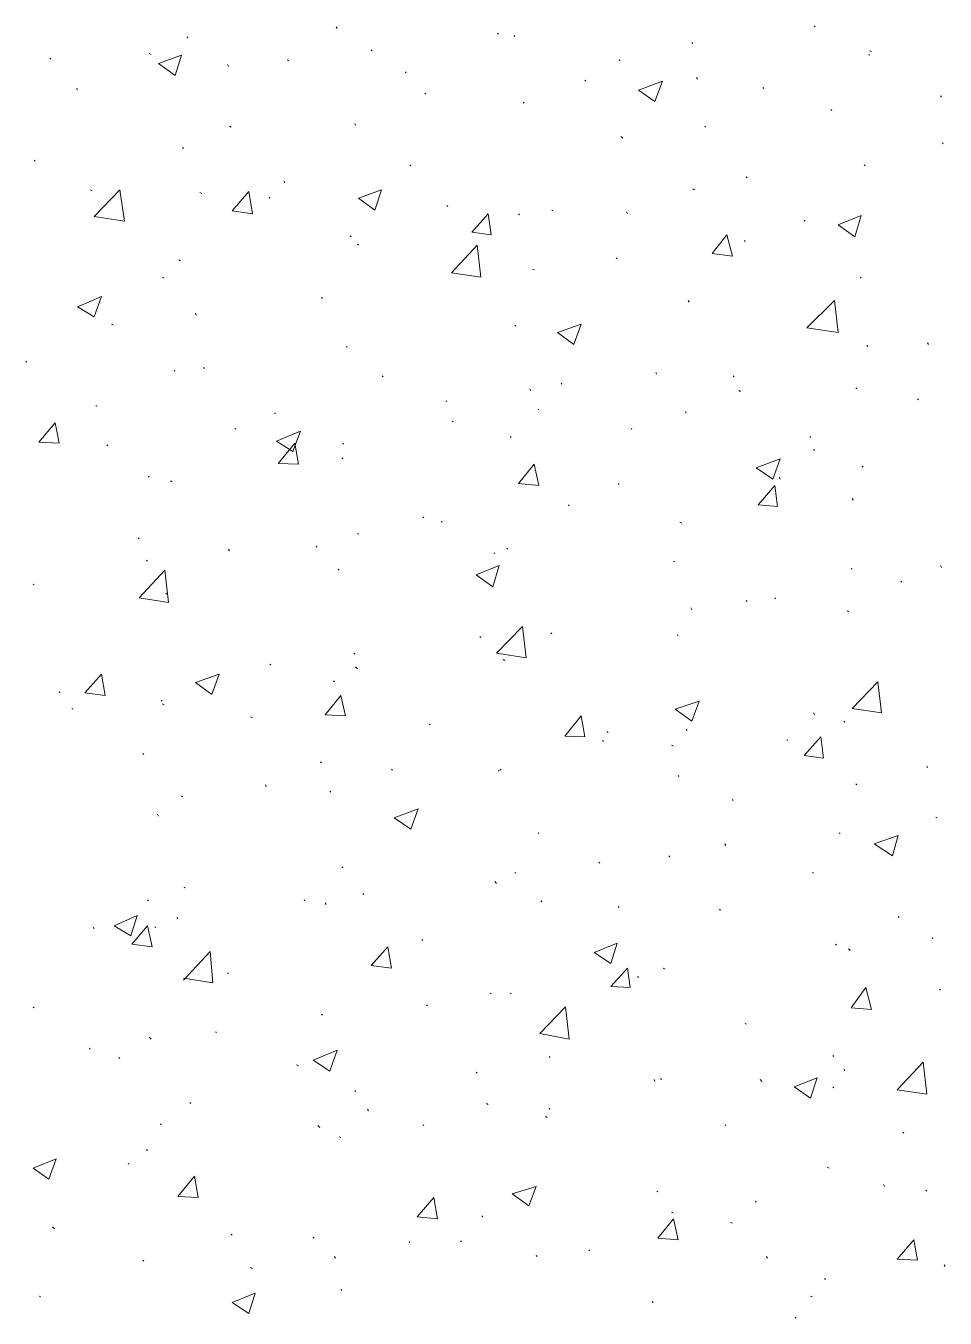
# Model space of a CAD drawing. Header units: millimetres. Extents: x 2928 to 3112, y 1220 to 1280.
# Drawn here: x 2965.362 to 2967.025, y 1257.582 to 1259.921 of the extents above; entities that cross this region are included whole.
import ezdxf

# ---------------------------------------------------------------- set-up
doc = ezdxf.new("R2010")
doc.units = ezdxf.units.MM

msp = doc.modelspace()

# ---------------------------------------------------------------- linework, layer by layer
at = {"color": 92, "linetype": 'Continuous', "lineweight": 13, "true_color": 0x00b800}
for points in [[(2965.925, 1259.91555), (2965.92334, 1259.91889), (2965.92334, 1259.91889)], [(2966.79001, 1259.91889), (2966.78835, 1259.92055), (2966.78835, 1259.92055)], [(2965.655, 1259.89889), (2965.65333, 1259.90055), (2965.65333, 1259.90055)], [(2966.21667, 1259.90555), (2966.21501, 1259.90722), (2966.21501, 1259.90722)], [(2966.24667, 1259.90055), (2966.24501, 1259.90389), (2966.24501, 1259.90389)], [(2966.56834, 1259.88889), (2966.56668, 1259.89055), (2966.56668, 1259.89055)], [(2965.58833, 1259.86889), (2965.585, 1259.87055), (2965.585, 1259.87055)], [(2965.60166, 1259.85222), (2965.64333, 1259.86722), (2965.64333, 1259.86722)], [(2965.63166, 1259.83055), (2965.64333, 1259.86722), (2965.64333, 1259.86722)], [(2965.98834, 1259.87555), (2965.98667, 1259.87722), (2965.98667, 1259.87722)], [(2966.88835, 1259.86722), (2966.88668, 1259.86889), (2966.88668, 1259.86889)], [(2966.89168, 1259.87389), (2966.88835, 1259.87555), (2966.88835, 1259.87555)], [(2965.40666, 1259.86055), (2965.40499, 1259.86222), (2965.40499, 1259.86222)], [(2965.60166, 1259.85222), (2965.63166, 1259.83055), (2965.63166, 1259.83055)], [(2965.72833, 1259.84722), (2965.72667, 1259.85055), (2965.72667, 1259.85055)], [(2965.83667, 1259.85722), (2965.835, 1259.85889), (2965.835, 1259.85889)], [(2966.43668, 1259.85722), (2966.43501, 1259.85889), (2966.43501, 1259.85889)], [(2966.05, 1259.83555), (2966.04834, 1259.83722), (2966.04834, 1259.83722)], [(2966.37501, 1259.82055), (2966.37334, 1259.82222), (2966.37334, 1259.82222)], [(2966.47001, 1259.80389), (2966.51334, 1259.82055), (2966.51334, 1259.82055)], [(2966.50001, 1259.78389), (2966.51334, 1259.82055), (2966.51334, 1259.82055)], [(2966.57668, 1259.82389), (2966.57501, 1259.82722), (2966.57501, 1259.82722)], [(2965.455, 1259.80555), (2965.45333, 1259.80722), (2965.45333, 1259.80722)], [(2966.085, 1259.79722), (2966.08334, 1259.79889), (2966.08334, 1259.79889)], [(2966.47001, 1259.80389), (2966.50001, 1259.78389), (2966.50001, 1259.78389)], [(2966.69668, 1259.80722), (2966.69501, 1259.80889), (2966.69501, 1259.80889)], [(2966.26334, 1259.78055), (2966.26167, 1259.78222), (2966.26167, 1259.78222)], [(2967.01835, 1259.79222), (2967.01668, 1259.79389), (2967.01668, 1259.79389)], [(2966.82001, 1259.76722), (2966.81835, 1259.76889), (2966.81835, 1259.76889)], [(2965.73333, 1259.73722), (2965.73, 1259.73889), (2965.73, 1259.73889)], [(2965.95834, 1259.74055), (2965.95667, 1259.74389), (2965.95667, 1259.74389)], [(2966.59168, 1259.73722), (2966.59001, 1259.73889), (2966.59001, 1259.73889)], [(2966.44168, 1259.71722), (2966.43834, 1259.72055), (2966.43834, 1259.72055)], [(2967.02168, 1259.70722), (2967.02002, 1259.70888), (2967.02002, 1259.70888)], [(2965.64666, 1259.69888), (2965.645, 1259.70055), (2965.645, 1259.70055)], [(2965.37833, 1259.67555), (2965.37666, 1259.67722), (2965.37666, 1259.67722)], [(2966.05834, 1259.66722), (2966.05667, 1259.66888), (2966.05667, 1259.66888)], [(2966.88002, 1259.66722), (2966.87835, 1259.66888), (2966.87835, 1259.66888)], [(2965.83, 1259.63722), (2965.82833, 1259.63888), (2965.82833, 1259.63888)], [(2966.66668, 1259.64555), (2966.66501, 1259.64722), (2966.66501, 1259.64722)], [(2965.48166, 1259.62222), (2965.47833, 1259.62388), (2965.47833, 1259.62388)], [(2965.485, 1259.57555), (2965.53166, 1259.62388), (2965.53166, 1259.62388)], [(2965.54, 1259.56722), (2965.53166, 1259.62388), (2965.53166, 1259.62388)], [(2965.68, 1259.61722), (2965.67667, 1259.61888), (2965.67667, 1259.61888)], [(2965.735, 1259.58555), (2965.765, 1259.62055), (2965.765, 1259.62055)], [(2965.77167, 1259.58055), (2965.765, 1259.62055), (2965.765, 1259.62055)], [(2965.80333, 1259.60888), (2965.80167, 1259.61055), (2965.80167, 1259.61055)], [(2965.96334, 1259.60888), (2966.005, 1259.62388), (2966.005, 1259.62388)], [(2965.96334, 1259.60888), (2965.99334, 1259.58722), (2965.99334, 1259.58722)], [(2965.99334, 1259.58722), (2966.005, 1259.62388), (2966.005, 1259.62388)], [(2966.57168, 1259.62388), (2966.56834, 1259.62555), (2966.56834, 1259.62555)], [(2965.735, 1259.58555), (2965.77167, 1259.58055), (2965.77167, 1259.58055)], [(2966.125, 1259.59388), (2966.12334, 1259.59555), (2966.12334, 1259.59555)], [(2966.31501, 1259.58555), (2966.31334, 1259.58722), (2966.31334, 1259.58722)], [(2965.485, 1259.57555), (2965.54, 1259.56722), (2965.54, 1259.56722)], [(2966.16834, 1259.54722), (2966.19834, 1259.58055), (2966.19834, 1259.58055)], [(2966.20334, 1259.54222), (2966.19834, 1259.58055), (2966.19834, 1259.58055)], [(2966.25501, 1259.57888), (2966.25334, 1259.58055), (2966.25334, 1259.58055)], [(2966.45001, 1259.58055), (2966.44834, 1259.58388), (2966.44834, 1259.58388)], [(2966.77168, 1259.56722), (2966.77001, 1259.56888), (2966.77001, 1259.56888)], [(2966.83168, 1259.56055), (2966.87335, 1259.57722), (2966.87335, 1259.57722)], [(2966.86168, 1259.53888), (2966.87335, 1259.57722), (2966.87335, 1259.57722)], [(2965.95, 1259.53888), (2965.94834, 1259.54055), (2965.94834, 1259.54055)], [(2966.16834, 1259.54722), (2966.20334, 1259.54222), (2966.20334, 1259.54222)], [(2966.60335, 1259.50888), (2966.63001, 1259.54222), (2966.63001, 1259.54222)], [(2966.64001, 1259.50388), (2966.63001, 1259.54222), (2966.63001, 1259.54222)], [(2966.83168, 1259.56055), (2966.86168, 1259.53888), (2966.86168, 1259.53888)], [(2965.96334, 1259.52388), (2965.96167, 1259.52555), (2965.96167, 1259.52555)], [(2966.13167, 1259.47388), (2966.17834, 1259.52388), (2966.17834, 1259.52388)], [(2966.18501, 1259.46555), (2966.17834, 1259.52388), (2966.17834, 1259.52388)], [(2966.66335, 1259.53055), (2966.66168, 1259.53222), (2966.66168, 1259.53222)], [(2965.64166, 1259.49555), (2965.63833, 1259.49722), (2965.63833, 1259.49722)], [(2966.43168, 1259.49888), (2966.43001, 1259.50055), (2966.43001, 1259.50055)], [(2966.60335, 1259.50888), (2966.64001, 1259.50388), (2966.64001, 1259.50388)], [(2966.13167, 1259.47388), (2966.18501, 1259.46555), (2966.18501, 1259.46555)], [(2966.28167, 1259.47888), (2966.27834, 1259.48055), (2966.27834, 1259.48055)], [(2965.61166, 1259.46388), (2965.60833, 1259.46555), (2965.60833, 1259.46555)], [(2966.87335, 1259.46388), (2966.87168, 1259.46555), (2966.87168, 1259.46555)], [(2965.455, 1259.41221), (2965.49833, 1259.43055), (2965.49833, 1259.43055)], [(2965.485, 1259.39388), (2965.49833, 1259.43055), (2965.49833, 1259.43055)], [(2965.89834, 1259.42721), (2965.89667, 1259.42888), (2965.89667, 1259.42888)], [(2966.56168, 1259.42055), (2966.56001, 1259.42388), (2966.56001, 1259.42388)], [(2966.77501, 1259.37388), (2966.82501, 1259.42388), (2966.82501, 1259.42388)], [(2966.83168, 1259.36555), (2966.82501, 1259.42388), (2966.82501, 1259.42388)], [(2965.455, 1259.41221), (2965.485, 1259.39388), (2965.485, 1259.39388)], [(2965.67, 1259.39721), (2965.66833, 1259.40055), (2965.66833, 1259.40055)], [(2965.52, 1259.37888), (2965.51666, 1259.38055), (2965.51666, 1259.38055)], [(2966.24834, 1259.37721), (2966.24667, 1259.37888), (2966.24667, 1259.37888)], [(2966.32334, 1259.36555), (2966.36668, 1259.38055), (2966.36668, 1259.38055)], [(2966.35334, 1259.34388), (2966.36668, 1259.38055), (2966.36668, 1259.38055)], [(2966.32334, 1259.36555), (2966.35334, 1259.34388), (2966.35334, 1259.34388)], [(2966.77501, 1259.37388), (2966.83168, 1259.36555), (2966.83168, 1259.36555)], [(2965.94334, 1259.33888), (2965.94167, 1259.34055), (2965.94167, 1259.34055)], [(2966.88502, 1259.34055), (2966.88335, 1259.34221), (2966.88335, 1259.34221)], [(2966.99502, 1259.34388), (2966.99335, 1259.34721), (2966.99335, 1259.34721)], [(2965.36333, 1259.31221), (2965.36166, 1259.31388), (2965.36166, 1259.31388)], [(2965.63166, 1259.29555), (2965.63, 1259.29721), (2965.63, 1259.29721)], [(2965.685, 1259.30055), (2965.68333, 1259.30221), (2965.68333, 1259.30221)], [(2966.00834, 1259.28555), (2966.00667, 1259.28721), (2966.00667, 1259.28721)], [(2966.50334, 1259.29055), (2966.50168, 1259.29388), (2966.50168, 1259.29388)], [(2966.64335, 1259.28555), (2966.64168, 1259.28721), (2966.64168, 1259.28721)], [(2966.27501, 1259.26054), (2966.27334, 1259.26388), (2966.27334, 1259.26388)], [(2966.33167, 1259.27221), (2966.33001, 1259.27388), (2966.33001, 1259.27388)], [(2966.65501, 1259.25888), (2966.65168, 1259.26054), (2966.65168, 1259.26054)], [(2966.86502, 1259.26388), (2966.86335, 1259.26555), (2966.86335, 1259.26555)], [(2965.49, 1259.23221), (2965.48833, 1259.23388), (2965.48833, 1259.23388)], [(2966.12334, 1259.24054), (2966.12167, 1259.24221), (2966.12167, 1259.24221)], [(2966.97668, 1259.24388), (2966.97502, 1259.24554), (2966.97502, 1259.24554)], [(2965.81333, 1259.21888), (2965.81167, 1259.22054), (2965.81167, 1259.22054)], [(2966.29001, 1259.22554), (2966.28834, 1259.22721), (2966.28834, 1259.22721)], [(2966.55668, 1259.22054), (2966.55501, 1259.22221), (2966.55501, 1259.22221)], [(2965.38499, 1259.16721), (2965.41499, 1259.20221), (2965.41499, 1259.20221)], [(2965.42166, 1259.16554), (2965.41499, 1259.20221), (2965.41499, 1259.20221)], [(2965.74167, 1259.19054), (2965.74, 1259.19221), (2965.74, 1259.19221)], [(2965.815, 1259.16888), (2965.85833, 1259.18721), (2965.85833, 1259.18721)], [(2965.845, 1259.15054), (2965.85833, 1259.18721), (2965.85833, 1259.18721)], [(2966.13501, 1259.20388), (2966.13334, 1259.20554), (2966.13334, 1259.20554)], [(2966.45834, 1259.19054), (2966.45668, 1259.19221), (2966.45668, 1259.19221)], [(2965.38499, 1259.16721), (2965.42166, 1259.16554), (2965.42166, 1259.16554)], [(2965.815, 1259.16888), (2965.845, 1259.15054), (2965.845, 1259.15054)], [(2965.81833, 1259.12888), (2965.84833, 1259.16554), (2965.84833, 1259.16554)], [(2965.855, 1259.12721), (2965.84833, 1259.16554), (2965.84833, 1259.16554)], [(2965.93667, 1259.16388), (2965.935, 1259.16554), (2965.935, 1259.16554)], [(2966.24001, 1259.17554), (2966.23834, 1259.17721), (2966.23834, 1259.17721)], [(2966.78168, 1259.17554), (2966.78001, 1259.17721), (2966.78001, 1259.17721)], [(2965.51, 1259.16054), (2965.50833, 1259.16221), (2965.50833, 1259.16221)], [(2966.78835, 1259.15221), (2966.78668, 1259.15388), (2966.78668, 1259.15388)], [(2965.81833, 1259.12888), (2965.855, 1259.12721), (2965.855, 1259.12721)], [(2965.935, 1259.13721), (2965.93334, 1259.13888), (2965.93334, 1259.13888)], [(2966.25334, 1259.09221), (2966.28167, 1259.12721), (2966.28167, 1259.12721)], [(2966.29001, 1259.08888), (2966.28167, 1259.12721), (2966.28167, 1259.12721)], [(2966.68335, 1259.12054), (2966.72668, 1259.13721), (2966.72668, 1259.13721)], [(2966.68335, 1259.12054), (2966.71335, 1259.10054), (2966.71335, 1259.10054)], [(2966.71335, 1259.10054), (2966.72668, 1259.13721), (2966.72668, 1259.13721)], [(2966.87668, 1259.12221), (2966.87502, 1259.12388), (2966.87502, 1259.12388)], [(2965.585, 1259.10388), (2965.58333, 1259.10554), (2965.58333, 1259.10554)], [(2965.62666, 1259.09554), (2965.62333, 1259.09721), (2965.62333, 1259.09721)], [(2966.72668, 1259.10054), (2966.72501, 1259.10388), (2966.72501, 1259.10388)], [(2966.25334, 1259.09221), (2966.29001, 1259.08888), (2966.29001, 1259.08888)], [(2966.43501, 1259.09054), (2966.43334, 1259.09221), (2966.43334, 1259.09221)], [(2966.68668, 1259.05388), (2966.71668, 1259.08888), (2966.71668, 1259.08888)], [(2966.72168, 1259.05054), (2966.71668, 1259.08888), (2966.71668, 1259.08888)], [(2966.34501, 1259.05221), (2966.34334, 1259.05388), (2966.34334, 1259.05388)], [(2966.68668, 1259.05388), (2966.72168, 1259.05054), (2966.72168, 1259.05054)], [(2966.85835, 1259.06221), (2966.85668, 1259.06554), (2966.85668, 1259.06554)], [(2966.08167, 1259.03054), (2966.08, 1259.03221), (2966.08, 1259.03221)], [(2966.115, 1259.02221), (2966.11334, 1259.02387), (2966.11334, 1259.02387)], [(2965.96334, 1259.00054), (2965.96167, 1259.00221), (2965.96167, 1259.00221)], [(2966.54834, 1259.02054), (2966.54501, 1259.02221), (2966.54501, 1259.02221)], [(2965.56666, 1258.99221), (2965.565, 1258.99387), (2965.565, 1258.99387)], [(2965.88833, 1258.97721), (2965.88667, 1258.97887), (2965.88667, 1258.97887)], [(2965.58166, 1258.95221), (2965.58, 1258.95387), (2965.58, 1258.95387)], [(2965.73, 1258.97054), (2965.72833, 1258.97387), (2965.72833, 1258.97387)], [(2966.21001, 1258.96554), (2966.20834, 1258.96721), (2966.20834, 1258.96721)], [(2966.23334, 1258.97387), (2966.23167, 1258.97554), (2966.23167, 1258.97554)], [(2965.56666, 1258.88554), (2965.61333, 1258.93554), (2965.61333, 1258.93554)], [(2965.62, 1258.87721), (2965.61333, 1258.93554), (2965.61333, 1258.93554)], [(2965.92834, 1258.93554), (2965.92667, 1258.93721), (2965.92667, 1258.93721)], [(2966.17667, 1258.92721), (2966.21834, 1258.94387), (2966.21834, 1258.94387)], [(2966.20667, 1258.90554), (2966.21834, 1258.94387), (2966.21834, 1258.94387)], [(2966.53501, 1258.95054), (2966.53334, 1258.95221), (2966.53334, 1258.95221)], [(2966.85668, 1258.93721), (2966.85502, 1258.93887), (2966.85502, 1258.93887)], [(2967.01835, 1258.94054), (2967.01668, 1258.94387), (2967.01668, 1258.94387)], [(2965.37666, 1258.90887), (2965.37499, 1258.91054), (2965.37499, 1258.91054)], [(2966.17667, 1258.92721), (2966.20667, 1258.90554), (2966.20667, 1258.90554)], [(2966.94668, 1258.91387), (2966.94502, 1258.91554), (2966.94502, 1258.91554)], [(2965.56666, 1258.88554), (2965.62, 1258.87721), (2965.62, 1258.87721)], [(2965.61666, 1258.89221), (2965.615, 1258.89387), (2965.615, 1258.89387)], [(2966.71835, 1258.88387), (2966.71668, 1258.88554), (2966.71668, 1258.88554)], [(2966.56668, 1258.86387), (2966.56501, 1258.86721), (2966.56501, 1258.86721)], [(2966.66668, 1258.87887), (2966.66501, 1258.88054), (2966.66501, 1258.88054)], [(2966.85002, 1258.86054), (2966.84835, 1258.86221), (2966.84835, 1258.86221)], [(2966.18501, 1258.81387), (2966.18334, 1258.81554), (2966.18334, 1258.81554)], [(2966.21334, 1258.78554), (2966.26001, 1258.83387), (2966.26001, 1258.83387)], [(2966.26667, 1258.7772), (2966.26001, 1258.83387), (2966.26001, 1258.83387)], [(2966.31334, 1258.82054), (2966.31167, 1258.82221), (2966.31167, 1258.82221)], [(2966.54168, 1258.81721), (2966.54001, 1258.81887), (2966.54001, 1258.81887)], [(2965.95667, 1258.78387), (2965.955, 1258.78554), (2965.955, 1258.78554)], [(2966.21334, 1258.78554), (2966.26667, 1258.7772), (2966.26667, 1258.7772)], [(2966.22834, 1258.7722), (2966.22501, 1258.77387), (2966.22501, 1258.77387)], [(2965.46833, 1258.71387), (2965.49833, 1258.7472), (2965.49833, 1258.7472)], [(2965.505, 1258.70887), (2965.49833, 1258.7472), (2965.49833, 1258.7472)], [(2965.66833, 1258.7322), (2965.71167, 1258.7472), (2965.71167, 1258.7472)], [(2965.69833, 1258.71054), (2965.71167, 1258.7472), (2965.71167, 1258.7472)], [(2965.805, 1258.76387), (2965.80333, 1258.76554), (2965.80333, 1258.76554)], [(2965.96167, 1258.7572), (2965.95834, 1258.76054), (2965.95834, 1258.76054)], [(2965.66833, 1258.7322), (2965.69833, 1258.71054), (2965.69833, 1258.71054)], [(2965.92, 1258.73387), (2965.91834, 1258.73554), (2965.91834, 1258.73554)], [(2966.85668, 1258.68554), (2966.90335, 1258.73387), (2966.90335, 1258.73387)], [(2966.91002, 1258.6772), (2966.90335, 1258.73387), (2966.90335, 1258.73387)], [(2965.42333, 1258.71387), (2965.42166, 1258.71554), (2965.42166, 1258.71554)], [(2965.46833, 1258.71387), (2965.505, 1258.70887), (2965.505, 1258.70887)], [(2965.60833, 1258.69887), (2965.60666, 1258.70054), (2965.60666, 1258.70054)], [(2965.90334, 1258.67387), (2965.93167, 1258.70887), (2965.93167, 1258.70887)], [(2965.94, 1258.6722), (2965.93167, 1258.70887), (2965.93167, 1258.70887)], [(2966.53668, 1258.68387), (2966.58001, 1258.69887), (2966.58001, 1258.69887)], [(2966.56668, 1258.6622), (2966.58001, 1258.69887), (2966.58001, 1258.69887)], [(2965.44666, 1258.68387), (2965.445, 1258.68554), (2965.445, 1258.68554)], [(2965.61166, 1258.6922), (2965.60833, 1258.69387), (2965.60833, 1258.69387)], [(2965.90334, 1258.67387), (2965.94, 1258.6722), (2965.94, 1258.6722)], [(2966.53668, 1258.68387), (2966.56668, 1258.6622), (2966.56668, 1258.6622)], [(2966.78835, 1258.67387), (2966.78668, 1258.6772), (2966.78668, 1258.6772)], [(2966.85668, 1258.68554), (2966.91002, 1258.6772), (2966.91002, 1258.6772)], [(2965.77167, 1258.66887), (2965.76833, 1258.67054), (2965.76833, 1258.67054)], [(2966.09334, 1258.65554), (2966.09167, 1258.6572), (2966.09167, 1258.6572)], [(2966.33667, 1258.63554), (2966.36668, 1258.6722), (2966.36668, 1258.6722)], [(2966.37334, 1258.63387), (2966.36668, 1258.6722), (2966.36668, 1258.6722)], [(2966.84335, 1258.66054), (2966.84168, 1258.6622), (2966.84168, 1258.6622)], [(2966.33667, 1258.63554), (2966.37334, 1258.63387), (2966.37334, 1258.63387)], [(2966.40668, 1258.62554), (2966.40501, 1258.6272), (2966.40501, 1258.6272)], [(2966.41501, 1258.6422), (2966.41334, 1258.64387), (2966.41334, 1258.64387)], [(2966.55834, 1258.64554), (2966.55668, 1258.6472), (2966.55668, 1258.6472)], [(2966.74001, 1258.6272), (2966.73835, 1258.62887), (2966.73835, 1258.62887)], [(2966.77001, 1258.60054), (2966.80001, 1258.63387), (2966.80001, 1258.63387)], [(2966.80501, 1258.59554), (2966.80001, 1258.63387), (2966.80001, 1258.63387)], [(2965.575, 1258.6022), (2965.57333, 1258.60387), (2965.57333, 1258.60387)], [(2966.53334, 1258.6172), (2966.53001, 1258.61887), (2966.53001, 1258.61887)], [(2965.89667, 1258.5872), (2965.895, 1258.58887), (2965.895, 1258.58887)], [(2966.77001, 1258.60054), (2966.80501, 1258.59554), (2966.80501, 1258.59554)], [(2966.99335, 1258.57887), (2966.99168, 1258.58054), (2966.99168, 1258.58054)], [(2966.025, 1258.57387), (2966.02334, 1258.57554), (2966.02334, 1258.57554)], [(2966.21834, 1258.5722), (2966.21667, 1258.57387), (2966.21667, 1258.57387)], [(2966.22167, 1258.57387), (2966.22001, 1258.57554), (2966.22001, 1258.57554)], [(2966.54334, 1258.5622), (2966.54168, 1258.56387), (2966.54168, 1258.56387)], [(2965.79667, 1258.54387), (2965.795, 1258.5472), (2965.795, 1258.5472)], [(2965.91334, 1258.53387), (2965.91167, 1258.53553), (2965.91167, 1258.53553)], [(2966.86502, 1258.5472), (2966.86335, 1258.54887), (2966.86335, 1258.54887)], [(2965.645, 1258.52553), (2965.64333, 1258.5272), (2965.64333, 1258.5272)], [(2966.64168, 1258.51887), (2966.64001, 1258.52053), (2966.64001, 1258.52053)], [(2965.60166, 1258.49053), (2965.6, 1258.49387), (2965.6, 1258.49387)], [(2966.02834, 1258.4872), (2966.07167, 1258.50387), (2966.07167, 1258.50387)], [(2966.02834, 1258.4872), (2966.05834, 1258.4672), (2966.05834, 1258.4672)], [(2966.05834, 1258.4672), (2966.07167, 1258.50387), (2966.07167, 1258.50387)], [(2967.01002, 1258.4872), (2967.00835, 1258.48887), (2967.00835, 1258.48887)], [(2966.29001, 1258.45887), (2966.28834, 1258.46053), (2966.28834, 1258.46053)], [(2966.62835, 1258.4372), (2966.62668, 1258.44053), (2966.62668, 1258.44053)], [(2966.83502, 1258.45887), (2966.83335, 1258.46053), (2966.83335, 1258.46053)], [(2966.89668, 1258.44053), (2966.94002, 1258.45553), (2966.94002, 1258.45553)], [(2966.89668, 1258.44053), (2966.93002, 1258.41887), (2966.93002, 1258.41887)], [(2966.93002, 1258.41887), (2966.94002, 1258.45553), (2966.94002, 1258.45553)], [(2966.52668, 1258.4172), (2966.52501, 1258.41887), (2966.52501, 1258.41887)], [(2965.935, 1258.3972), (2965.93334, 1258.39887), (2965.93334, 1258.39887)], [(2966.40001, 1258.40553), (2966.39834, 1258.4072), (2966.39834, 1258.4072)], [(2966.21334, 1258.36887), (2966.21001, 1258.3722), (2966.21001, 1258.3722)], [(2966.24834, 1258.3872), (2966.24667, 1258.38887), (2966.24667, 1258.38887)], [(2966.78668, 1258.3872), (2966.78501, 1258.38887), (2966.78501, 1258.38887)], [(2965.65, 1258.36053), (2965.64833, 1258.3622), (2965.64833, 1258.3622)], [(2965.97334, 1258.34887), (2965.97167, 1258.35053), (2965.97167, 1258.35053)], [(2965.58333, 1258.3372), (2965.58166, 1258.33887), (2965.58166, 1258.33887)], [(2965.86667, 1258.3372), (2965.865, 1258.33887), (2965.865, 1258.33887)], [(2965.905, 1258.33053), (2965.90334, 1258.33387), (2965.90334, 1258.33387)], [(2966.29501, 1258.33553), (2966.29334, 1258.3372), (2966.29334, 1258.3372)], [(2966.43501, 1258.32553), (2966.43334, 1258.3272), (2966.43334, 1258.3272)], [(2966.61835, 1258.32053), (2966.61668, 1258.3222), (2966.61668, 1258.3222)], [(2965.52166, 1258.2922), (2965.56333, 1258.31053), (2965.56333, 1258.31053)], [(2965.55166, 1258.27386), (2965.56333, 1258.31053), (2965.56333, 1258.31053)], [(2965.63666, 1258.30553), (2965.635, 1258.3072), (2965.635, 1258.3072)], [(2966.94168, 1258.3072), (2966.94002, 1258.30886), (2966.94002, 1258.30886)], [(2965.485, 1258.2872), (2965.48333, 1258.28886), (2965.48333, 1258.28886)], [(2965.52166, 1258.2922), (2965.55166, 1258.27386), (2965.55166, 1258.27386)], [(2965.55333, 1258.25886), (2965.58166, 1258.2922), (2965.58166, 1258.2922)], [(2965.59, 1258.25386), (2965.58166, 1258.2922), (2965.58166, 1258.2922)], [(2965.59666, 1258.28886), (2965.595, 1258.29053), (2965.595, 1258.29053)], [(2965.55333, 1258.25886), (2965.59, 1258.25386), (2965.59, 1258.25386)], [(2965.98667, 1258.22053), (2966.01667, 1258.25386), (2966.01667, 1258.25386)], [(2966.02334, 1258.21553), (2966.01667, 1258.25386), (2966.01667, 1258.25386)], [(2966.08, 1258.26553), (2966.07834, 1258.2672), (2966.07834, 1258.2672)], [(2966.39001, 1258.24386), (2966.43168, 1258.26053), (2966.43168, 1258.26053)], [(2966.42001, 1258.22386), (2966.43168, 1258.26053), (2966.43168, 1258.26053)], [(2966.82835, 1258.2572), (2966.82668, 1258.25886), (2966.82668, 1258.25886)], [(2967.00335, 1258.26886), (2967.00168, 1258.27053), (2967.00168, 1258.27053)], [(2965.64666, 1258.19386), (2965.695, 1258.24553), (2965.695, 1258.24553)], [(2965.7, 1258.18886), (2965.695, 1258.24553), (2965.695, 1258.24553)], [(2966.39001, 1258.24386), (2966.42001, 1258.22386), (2966.42001, 1258.22386)], [(2966.85335, 1258.2472), (2966.85002, 1258.25053), (2966.85002, 1258.25053)], [(2965.72833, 1258.20553), (2965.72667, 1258.2072), (2965.72667, 1258.2072)], [(2965.98667, 1258.22053), (2966.02334, 1258.21553), (2966.02334, 1258.21553)], [(2966.42001, 1258.1822), (2966.45001, 1258.21553), (2966.45001, 1258.21553)], [(2966.45501, 1258.18053), (2966.45001, 1258.21553), (2966.45001, 1258.21553)], [(2966.51834, 1258.21386), (2966.51501, 1258.21553), (2966.51501, 1258.21553)], [(2965.64666, 1258.1972), (2965.7, 1258.18886), (2965.7, 1258.18886)], [(2966.42001, 1258.1822), (2966.45501, 1258.18053), (2966.45501, 1258.18053)], [(2966.47001, 1258.19886), (2966.46834, 1258.20053), (2966.46834, 1258.20053)], [(2966.20334, 1258.16886), (2966.20167, 1258.17053), (2966.20167, 1258.17053)], [(2966.24001, 1258.16886), (2966.23834, 1258.17053), (2966.23834, 1258.17053)], [(2966.85502, 1258.14386), (2966.88168, 1258.18053), (2966.88168, 1258.18053)], [(2966.89168, 1258.14053), (2966.88168, 1258.18053), (2966.88168, 1258.18053)], [(2967.01668, 1258.17553), (2967.01502, 1258.1772), (2967.01502, 1258.1772)], [(2965.37666, 1258.14386), (2965.37499, 1258.14553), (2965.37499, 1258.14553)], [(2966.08834, 1258.1472), (2966.08667, 1258.14886), (2966.08667, 1258.14886)], [(2966.29167, 1258.0972), (2966.33834, 1258.14553), (2966.33834, 1258.14553)], [(2966.34501, 1258.08719), (2966.33834, 1258.14553), (2966.33834, 1258.14553)], [(2966.85502, 1258.14386), (2966.89168, 1258.14053), (2966.89168, 1258.14053)], [(2965.89834, 1258.13053), (2965.89667, 1258.1322), (2965.89667, 1258.1322)], [(2966.66501, 1258.11386), (2966.66335, 1258.11553), (2966.66335, 1258.11553)], [(2965.58833, 1258.08719), (2965.585, 1258.09053), (2965.585, 1258.09053)], [(2965.70667, 1258.09886), (2965.705, 1258.10053), (2965.705, 1258.10053)], [(2966.29167, 1258.0972), (2966.34501, 1258.08719), (2966.34501, 1258.08719)], [(2965.47833, 1258.06886), (2965.47666, 1258.07053), (2965.47666, 1258.07053)], [(2965.88167, 1258.04886), (2965.925, 1258.06719), (2965.925, 1258.06719)], [(2965.91167, 1258.02886), (2965.925, 1258.06719), (2965.925, 1258.06719)], [(2965.53166, 1258.05219), (2965.53, 1258.05386), (2965.53, 1258.05386)], [(2965.88167, 1258.04886), (2965.91167, 1258.02886), (2965.91167, 1258.02886)], [(2966.31001, 1258.05386), (2966.30834, 1258.05553), (2966.30834, 1258.05553)], [(2966.82335, 1258.05553), (2966.82168, 1258.05719), (2966.82168, 1258.05719)], [(2966.93835, 1257.99553), (2966.98502, 1258.04553), (2966.98502, 1258.04553)], [(2966.99168, 1257.98719), (2966.98502, 1258.04553), (2966.98502, 1258.04553)], [(2965.855, 1258.03886), (2965.85167, 1258.04053), (2965.85167, 1258.04053)], [(2966.17834, 1258.02553), (2966.17667, 1258.02719), (2966.17667, 1258.02719)], [(2966.84335, 1258.03053), (2966.84168, 1258.03219), (2966.84168, 1258.03219)], [(2966.50001, 1258.01053), (2966.49834, 1258.01386), (2966.49834, 1258.01386)], [(2966.51168, 1258.01386), (2966.51001, 1258.01553), (2966.51001, 1258.01553)], [(2966.69335, 1258.01053), (2966.69001, 1258.01386), (2966.69001, 1258.01386)], [(2966.75168, 1258.00053), (2966.79335, 1258.01719), (2966.79335, 1258.01719)], [(2966.75168, 1258.00053), (2966.78168, 1257.98053), (2966.78168, 1257.98053)], [(2966.78168, 1257.98053), (2966.79335, 1258.01719), (2966.79335, 1258.01719)], [(2966.82335, 1257.99886), (2966.82168, 1258.00053), (2966.82168, 1258.00053)], [(2966.93835, 1257.99553), (2966.99168, 1257.98719), (2966.99168, 1257.98719)], [(2965.66, 1257.97053), (2965.65833, 1257.97219), (2965.65833, 1257.97219)], [(2965.95834, 1257.99219), (2965.95667, 1257.99386), (2965.95667, 1257.99386)], [(2965.98167, 1257.95719), (2965.98, 1257.96053), (2965.98, 1257.96053)], [(2966.19834, 1257.96886), (2966.19501, 1257.97053), (2966.19501, 1257.97053)], [(2966.31001, 1257.96053), (2966.30834, 1257.96219), (2966.30834, 1257.96219)], [(2965.60666, 1257.93219), (2965.605, 1257.93386), (2965.605, 1257.93386)], [(2965.89333, 1257.92719), (2965.89, 1257.93053), (2965.89, 1257.93053)], [(2966.08167, 1257.93053), (2966.08, 1257.93219), (2966.08, 1257.93219)], [(2966.30501, 1257.94553), (2966.30167, 1257.94719), (2966.30167, 1257.94719)], [(2966.62835, 1257.93053), (2966.62668, 1257.93219), (2966.62668, 1257.93219)], [(2965.93167, 1257.90886), (2965.92834, 1257.91053), (2965.92834, 1257.91053)], [(2966.95002, 1257.91719), (2966.94835, 1257.91886), (2966.94835, 1257.91886)], [(2965.58166, 1257.88553), (2965.58, 1257.88719), (2965.58, 1257.88719)], [(2965.37499, 1257.85386), (2965.41666, 1257.87053), (2965.41666, 1257.87053)], [(2965.40333, 1257.83386), (2965.41666, 1257.87053), (2965.41666, 1257.87053)], [(2965.54833, 1257.86052), (2965.54666, 1257.86219), (2965.54666, 1257.86219)], [(2966.81501, 1257.85386), (2966.81168, 1257.85552), (2966.81168, 1257.85552)], [(2965.37499, 1257.85386), (2965.40333, 1257.83386), (2965.40333, 1257.83386)], [(2965.63666, 1257.80219), (2965.66667, 1257.83886), (2965.66667, 1257.83886)], [(2965.67333, 1257.80052), (2965.66667, 1257.83886), (2965.66667, 1257.83886)], [(2966.24167, 1257.80719), (2966.28501, 1257.82052), (2966.28501, 1257.82052)], [(2966.27167, 1257.78552), (2966.28501, 1257.82052), (2966.28501, 1257.82052)], [(2966.50501, 1257.81052), (2966.50334, 1257.81219), (2966.50334, 1257.81219)], [(2966.91502, 1257.82052), (2966.91335, 1257.82386), (2966.91335, 1257.82386)], [(2966.99168, 1257.81219), (2966.99002, 1257.81386), (2966.99002, 1257.81386)], [(2965.63666, 1257.80219), (2965.67333, 1257.80052), (2965.67333, 1257.80052)], [(2966.07, 1257.76552), (2966.1, 1257.80052), (2966.1, 1257.80052)], [(2966.10667, 1257.76219), (2966.1, 1257.80052), (2966.1, 1257.80052)], [(2966.24167, 1257.80719), (2966.27167, 1257.78552), (2966.27167, 1257.78552)], [(2966.68335, 1257.79219), (2966.68168, 1257.79386), (2966.68168, 1257.79386)], [(2966.07, 1257.76552), (2966.10667, 1257.76219), (2966.10667, 1257.76219)], [(2966.18834, 1257.76552), (2966.18667, 1257.76719), (2966.18667, 1257.76719)], [(2966.50501, 1257.72719), (2966.53334, 1257.76219), (2966.53334, 1257.76219)], [(2966.53334, 1257.77219), (2966.53001, 1257.77386), (2966.53001, 1257.77386)], [(2966.54168, 1257.72386), (2966.53334, 1257.76219), (2966.53334, 1257.76219)], [(2965.41333, 1257.74386), (2965.40999, 1257.74719), (2965.40999, 1257.74719)], [(2966.64001, 1257.75386), (2966.63668, 1257.75552), (2966.63668, 1257.75552)], [(2965.735, 1257.73219), (2965.73333, 1257.73386), (2965.73333, 1257.73386)], [(2965.88333, 1257.72719), (2965.88167, 1257.72886), (2965.88167, 1257.72886)], [(2966.05667, 1257.71886), (2966.055, 1257.72052), (2966.055, 1257.72052)], [(2966.15001, 1257.72052), (2966.14834, 1257.72219), (2966.14834, 1257.72219)], [(2966.50501, 1257.72719), (2966.54168, 1257.72386), (2966.54168, 1257.72386)], [(2966.93835, 1257.68886), (2966.96835, 1257.72386), (2966.96835, 1257.72386)], [(2966.97502, 1257.68719), (2966.96835, 1257.72386), (2966.96835, 1257.72386)], [(2965.92167, 1257.69052), (2965.92, 1257.69386), (2965.92, 1257.69386)], [(2966.28667, 1257.69386), (2966.28501, 1257.69552), (2966.28501, 1257.69552)], [(2966.38168, 1257.70386), (2966.38001, 1257.70552), (2966.38001, 1257.70552)], [(2966.70335, 1257.69052), (2966.70168, 1257.69386), (2966.70168, 1257.69386)], [(2965.575, 1257.68552), (2965.57333, 1257.68719), (2965.57333, 1257.68719)], [(2965.77167, 1257.67219), (2965.76833, 1257.67386), (2965.76833, 1257.67386)], [(2966.93835, 1257.68886), (2966.97502, 1257.68719), (2966.97502, 1257.68719)], [(2967.02502, 1257.67552), (2967.02335, 1257.67886), (2967.02335, 1257.67886)], [(2966.80835, 1257.65219), (2966.80668, 1257.65386), (2966.80668, 1257.65386)], [(2965.38833, 1257.62052), (2965.38666, 1257.62219), (2965.38666, 1257.62219)], [(2965.735, 1257.61052), (2965.77667, 1257.62719), (2965.77667, 1257.62719)], [(2965.765, 1257.59052), (2965.77667, 1257.62719), (2965.77667, 1257.62719)], [(2965.93334, 1257.63219), (2965.93167, 1257.63386), (2965.93167, 1257.63386)], [(2966.78501, 1257.62052), (2966.78168, 1257.62219), (2966.78168, 1257.62219)], [(2965.735, 1257.61052), (2965.765, 1257.59052), (2965.765, 1257.59052)], [(2966.49668, 1257.61052), (2966.49501, 1257.61219), (2966.49501, 1257.61219)], [(2966.75501, 1257.58219), (2966.75335, 1257.58385), (2966.75335, 1257.58385)]]:
    msp.add_lwpolyline(points, dxfattribs=at)

doc.saveas('drawing.dxf')
